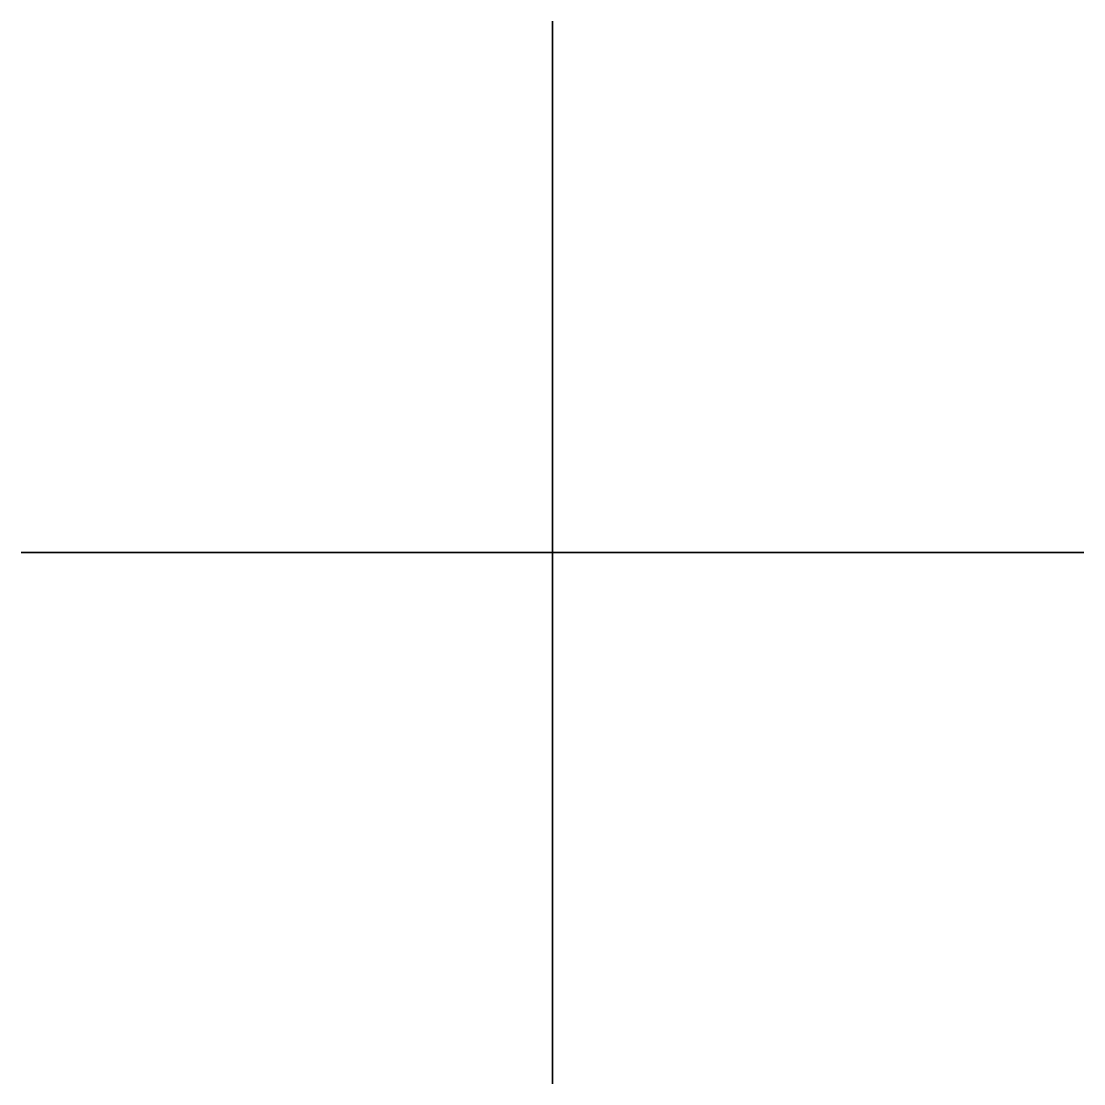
# Model space of a CAD drawing. Header units: metres. Extents: x -2.51 to -1.01, y 5.22 to 6.72.
import ezdxf

# ---------------------------------------------------------------- set-up
doc = ezdxf.new("R2010")
doc.units = ezdxf.units.M

msp = doc.modelspace()

# ---------------------------------------------------------------- linework, layer by layer
for points in [[(-1.757935, 5.969244, -5.012073), (-1.757935, 5.219244, -6.012073), (-1.757935, 5.969244, -10.01207), (-1.757935, 6.719244, -6.012073)], [(-1.757935, 5.969244, -5.012073), (-1.757935, 6.719244, -6.012073), (-1.757935, 5.969244, -10.01207), (-1.757935, 5.219244, -6.012073)], [(-1.757935, 5.969244, -5.012073), (-1.007935, 5.969244, -6.012073), (-1.757935, 5.969244, -10.01207), (-2.507935, 5.969244, -6.012073)], [(-1.757935, 5.969244, -5.012073), (-2.507935, 5.969244, -6.012073), (-1.757935, 5.969244, -10.01207), (-1.007935, 5.969244, -6.012073)]]:
    msp.add_3dface(points)

doc.saveas('drawing.dxf')
